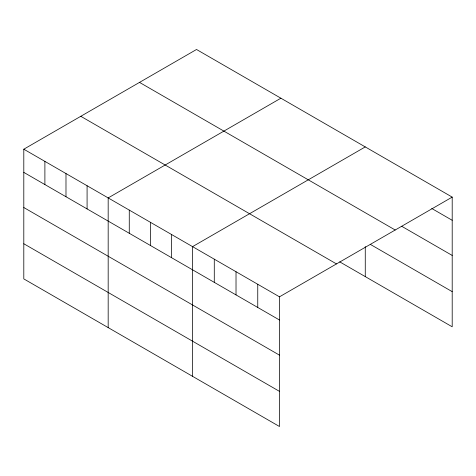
<?xml version="1.0" encoding="UTF-8"?>
<svg xmlns="http://www.w3.org/2000/svg" width="476" height="476" viewBox="0 0 476 476"><rect width="100%" height="100%" fill="white"/><g stroke="black" fill="none" stroke-linecap="round" stroke-linejoin="round"><path stroke-width="0.71" d="M23.8 149.202L279.483 296.822L279.483 426.514L23.8 278.894L23.8 149.202L196.517 49.486L452.2 197.106L452.2 326.798L339.697 261.848M280.894 98.199L108.177 197.915L108.177 327.607M365.265 146.917L192.554 246.633L192.554 376.32M279.483 296.822L452.2 197.106M431.744 208.476L452.2 220.287M401.702 226.279L452.2 255.434M139.522 82.396L395.205 230.009M370.382 244.408L452.2 291.651M80.795 116.299L336.478 263.918M23.8 172.383L279.483 320.003M23.8 207.53L279.483 355.15M23.8 243.748L279.483 391.367M365.265 246.586L365.265 276.604M257.754 284.273L257.754 307.454M236.019 271.725L236.019 294.906M214.283 259.176L214.283 282.357M171.461 234.454L171.461 257.635M150.362 222.274L150.362 245.455M129.27 210.095L129.27 233.276M87.084 185.741L87.084 208.922M65.986 173.561L65.986 196.743M44.893 161.382L44.893 184.563"/></g></svg>
